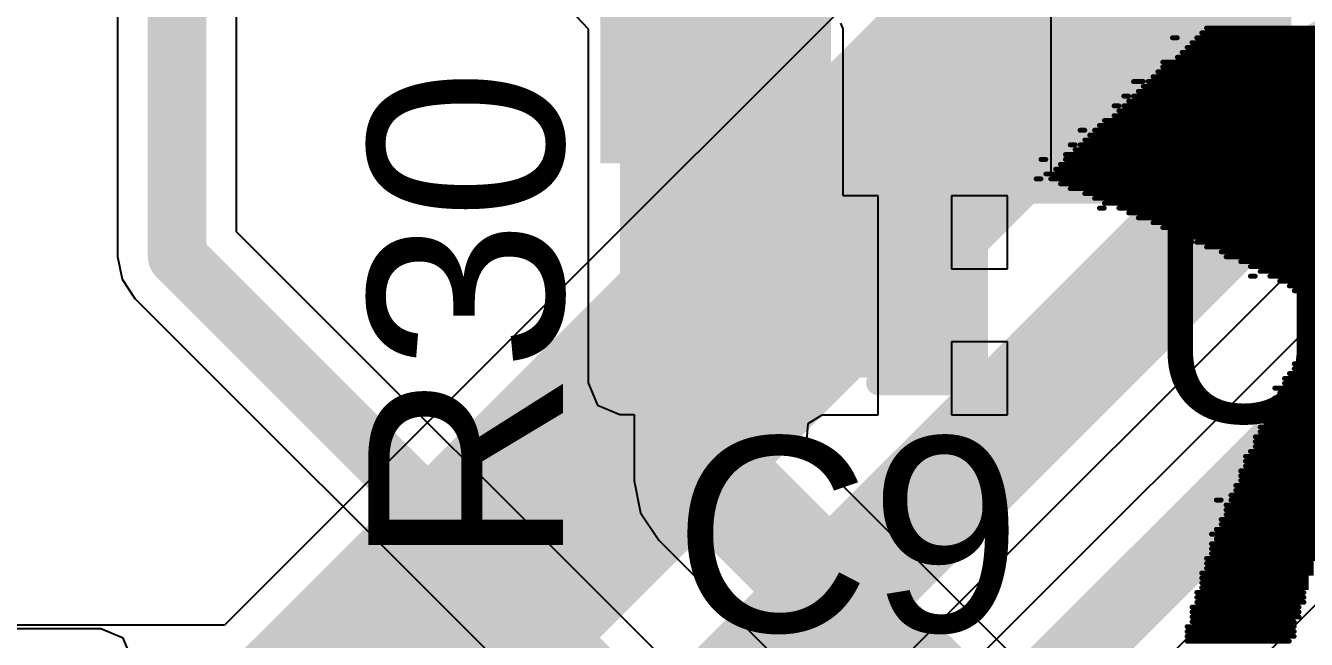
# Model space of a CAD drawing. Header units: inches. Extents: x -5 to 426, y -53 to 116.
# Drawn here: x 20.7 to 27.38, y -6.8 to -3.6 of the extents above; entities that cross this region are included whole.
import ezdxf

# ---------------------------------------------------------------- set-up
doc = ezdxf.new("R2010")
doc.units = ezdxf.units.IN
for name, color, linetype in [('Board Outline', 216, 'Continuous'), ('Bottom Layer', 5, 'Continuous'), ('Bottom Overlay', 54, 'Continuous'), ('Top Layer', 1, 'Continuous'), ('Top Overlay', 2, 'Continuous'), ('Top Paste', 8, 'Continuous'), ('Top Solder', 216, 'Continuous')]:
    doc.layers.add(name, color=color, linetype=linetype)
doc.styles.add('Arial', font='', dxfattribs={"height": 0.2})
doc.styles.get('Arial').set_extended_font_data('Arial')

# ---------------------------------------------------------------- blocks, each defined once
blk = doc.blocks.new('C___0402_68')
at = {"layer": 'Top Layer'}
for points in [[(-0.6985, -0.3175), (-0.6985, 0.3175), (-0.2413, 0.3175), (-0.2413, -0.3175)], [(0.2413, -0.3175), (0.2413, 0.3175), (0.6985, 0.3175), (0.6985, -0.3175)]]:
    blk.add_hatch(color=1, dxfattribs=at).paths.add_polyline_path(points)
at = {"layer": 'Top Paste'}
for points in [[(-0.6985, -0.3175), (-0.6985, 0.3175), (-0.2413, 0.3175), (-0.2413, -0.3175)], [(0.2413, -0.3175), (0.2413, 0.3175), (0.6985, 0.3175), (0.6985, -0.3175)]]:
    blk.add_hatch(color=8, dxfattribs=at).paths.add_polyline_path(points)
at = {"layer": 'Top Solder'}
for points in [[(-0.7585, -0.3775), (-0.7585, 0.3775), (-0.1813, 0.3775), (-0.1813, -0.3775)], [(0.1813, -0.3775), (0.1813, 0.3775), (0.7585, 0.3775), (0.7585, -0.3775)]]:
    blk.add_hatch(color=216, dxfattribs=at).paths.add_polyline_path(points)
at = {"layer": 'Top Overlay', "const_width": 0.127}
for points in [[(-0.2794, 0.4064), (-0.7874, 0.4064)], [(-0.7874, 0.4064), (-0.7874, -0.4064)], [(0.7874, 0.4064), (0.2794, 0.4064)], [(0.7874, 0.4064), (0.7874, -0.4064)], [(-0.2794, -0.4064), (-0.7874, -0.4064)], [(0.7874, -0.4064), (0.2794, -0.4064)]]:
    blk.add_lwpolyline(points, dxfattribs=at)
at = {"layer": 'Top Overlay', "const_width": 0.0635}
for points in [[(-0.8191, 0.4064, 1), (-0.7556, 0.4064, 1)], [(-0.8191, 0.4064, 1), (-0.7556, 0.4064, 1)], [(-0.3111, 0.4064, 1), (-0.2477, 0.4064, 1)], [(0.2477, 0.4064, 1), (0.3111, 0.4064, 1)], [(0.7556, 0.4064, 1), (0.8191, 0.4064, 1)], [(0.7556, 0.4064, 1), (0.8191, 0.4064, 1)], [(-0.8191, -0.4064, 1), (-0.7556, -0.4064, 1)], [(-0.8191, -0.4064, 1), (-0.7556, -0.4064, 1)], [(-0.3111, -0.4064, 1), (-0.2477, -0.4064, 1)], [(0.2477, -0.4064, 1), (0.3111, -0.4064, 1)], [(0.7556, -0.4064, 1), (0.8191, -0.4064, 1)], [(0.7556, -0.4064, 1), (0.8191, -0.4064, 1)]]:
    blk.add_lwpolyline(points, format="xyb", close=True, dxfattribs=at)
blk = doc.blocks.new('TSOT_23_6_73')
at = {"layer": 'Top Layer'}
for points in [[(-1.7, 1.25), (-0.7, 1.25), (-0.7, 0.65), (-1.7, 0.65)], [(0.7, 1.25), (1.7, 1.25), (1.7, 0.65), (0.7, 0.65)], [(-1.7, 0.3), (-0.7, 0.3), (-0.7, -0.3), (-1.7, -0.3)], [(0.7, 0.3), (1.7, 0.3), (1.7, -0.3), (0.7, -0.3)], [(-1.7, -0.65), (-0.7, -0.65), (-0.7, -1.25), (-1.7, -1.25)], [(0.7, -0.65), (1.7, -0.65), (1.7, -1.25), (0.7, -1.25)]]:
    blk.add_hatch(color=1, dxfattribs=at).paths.add_polyline_path(points)
at = {"layer": 'Top Paste'}
for points in [[(-1.7, 1.25), (-0.7, 1.25), (-0.7, 0.65), (-1.7, 0.65)], [(0.7, 1.25), (1.7, 1.25), (1.7, 0.65), (0.7, 0.65)], [(-1.7, 0.3), (-0.7, 0.3), (-0.7, -0.3), (-1.7, -0.3)], [(0.7, 0.3), (1.7, 0.3), (1.7, -0.3), (0.7, -0.3)], [(-1.7, -0.65), (-0.7, -0.65), (-0.7, -1.25), (-1.7, -1.25)], [(0.7, -0.65), (1.7, -0.65), (1.7, -1.25), (0.7, -1.25)]]:
    blk.add_hatch(color=8, dxfattribs=at).paths.add_polyline_path(points)
at = {"layer": 'Top Solder'}
for points in [[(-1.8016, 1.3516), (-0.5984, 1.3516), (-0.5984, 0.5484), (-1.8016, 0.5484)], [(0.5984, 1.3516), (1.8016, 1.3516), (1.8016, 0.5484), (0.5984, 0.5484)], [(-1.8016, 0.4016), (-0.5984, 0.4016), (-0.5984, -0.4016), (-1.8016, -0.4016)], [(0.5984, 0.4016), (1.8016, 0.4016), (1.8016, -0.4016), (0.5984, -0.4016)], [(-1.8016, -0.5484), (-0.5984, -0.5484), (-0.5984, -1.3516), (-1.8016, -1.3516)], [(0.5984, -0.5484), (1.8016, -0.5484), (1.8016, -1.3516), (0.5984, -1.3516)]]:
    blk.add_hatch(color=216, dxfattribs=at).paths.add_polyline_path(points)
at = {"layer": 'Top Overlay', "const_width": 0.127}
for points in [[(-0.8636, 1.4986), (-0.8636, 1.3716)], [(0.8636, 1.4986), (-0.8636, 1.4986)], [(0.8636, 1.4986), (0.8636, 1.3716)], [(-1.8542, 0.9652), (-1.9812, 1.0922)], [(-1.9812, 1.0922), (-1.9812, 0.8382)], [(-1.8542, 0.9652), (-1.9812, 0.8382)], [(-0.8636, -1.3716), (-0.8636, -1.4986)], [(0.8636, -1.3716), (0.8636, -1.4986)], [(0.8636, -1.4986), (-0.8636, -1.4986)]]:
    blk.add_lwpolyline(points, dxfattribs=at)
at = {"layer": 'Top Overlay', "const_width": 0.0635}
for points in [[(-0.8953, 1.4986, 1), (-0.8318, 1.4986, 1)], [(-0.8953, 1.4986, 1), (-0.8318, 1.4986, 1)], [(0.8318, 1.4986, 1), (0.8953, 1.4986, 1)], [(0.8318, 1.4986, 1), (0.8953, 1.4986, 1)], [(-0.8953, 1.3716, 1), (-0.8318, 1.3716, 1)], [(0.8318, 1.3716, 1), (0.8953, 1.3716, 1)], [(-2.013, 1.0922, 1), (-1.9494, 1.0922, 1)], [(-2.013, 1.0922, 1), (-1.9494, 1.0922, 1)], [(-1.886, 0.9652, 1), (-1.8224, 0.9652, 1)], [(-1.886, 0.9652, 1), (-1.8224, 0.9652, 1)], [(-2.013, 0.8382, 1), (-1.9494, 0.8382, 1)], [(-2.013, 0.8382, 1), (-1.9494, 0.8382, 1)], [(-0.8953, -1.3716, 1), (-0.8318, -1.3716, 1)], [(0.8318, -1.3716, 1), (0.8953, -1.3716, 1)], [(-0.8953, -1.4986, 1), (-0.8318, -1.4986, 1)], [(-0.8953, -1.4986, 1), (-0.8318, -1.4986, 1)], [(0.8318, -1.4986, 1), (0.8953, -1.4986, 1)], [(0.8318, -1.4986, 1), (0.8953, -1.4986, 1)]]:
    blk.add_lwpolyline(points, format="xyb", close=True, dxfattribs=at)

msp = doc.modelspace()

# ---------------------------------------------------------------- hatches: boundary and pattern name
at = {"layer": 'Top Layer'}
msp.add_hatch(color=1, dxfattribs=at).paths.add_polyline_path([(23.7985, -5.4597), (24.7985, -5.4597), (24.7985, -3.6128), (23.7985, -3.6128)])

# ---------------------------------------------------------------- linework, layer by layer
at = {"layer": 'Board Outline', "const_width": 0.254}
msp.add_lwpolyline([(49.7725, 6.3481, -1.144567), (-0.2979, -38.4414)], format="xyb", dxfattribs=at)
at = {"layer": 'Bottom Layer'}
for p, q in [((27.3709, -1.0906), (21.7361, -6.7254)), ((28.8219, -3.7373), (20.6714, -11.8878)), ((20.6395, -11.534), (28.2915, -3.8821)), ((29.8821, -4.1615), (20.9794, -13.0642)), ((21.1658, -12.3823), (29.3173, -4.2308)), ((21.7361, -6.7254), (9.3051, -6.7254))]:
    msp.add_line(p, q, dxfattribs=at)
for points, const_width in [([(22.0651, -7.5196), (27.9325, -1.6522)], 1.27), ([(20.3008, -11.1952), (27.9527, -3.5433)], 0.635), ([(20.9186, -12.135), (29.1589, -3.8947)], 0.381), ([(21.2267, -13.3114), (30.3345, -4.2036)], 0.381)]:
    msp.add_lwpolyline(points, dxfattribs=dict(at, const_width=const_width))
at = {"layer": 'Bottom Overlay', "const_width": 0.0254}
for points in [[(26.8581, -3.608), (29.8045, -3.608)], [(26.6803, -3.6588), (26.7057, -3.6588)], [(26.7819, -3.6842), (29.7283, -3.6842)], [(26.8073, -3.6588), (29.7537, -3.6588)], [(26.8327, -3.6334), (29.7537, -3.6334)], [(26.7311, -3.735), (29.7791, -3.735)], [(26.7565, -3.7096), (29.7791, -3.7096)], [(26.6295, -3.7858), (29.8807, -3.7858)], [(26.6295, -3.8112), (29.8807, -3.8112)], [(26.7057, -3.7604), (29.8045, -3.7604)], [(26.5787, -3.862), (29.9315, -3.862)], [(26.6041, -3.8366), (29.9061, -3.8366)], [(26.4771, -3.8874), (26.5279, -3.8874)], [(26.5025, -3.9382), (30.0331, -3.9382)], [(26.5279, -3.9128), (29.9823, -3.9128)], [(26.5533, -3.8874), (29.9569, -3.8874)], [(26.3755, -4.0144), (26.4009, -4.0144)], [(26.4263, -3.9636), (26.4517, -3.9636)], [(26.4263, -4.0144), (30.1093, -4.0144)], [(26.4517, -3.989), (30.0839, -3.989)], [(26.4771, -3.9636), (30.0331, -3.9636)], [(26.3755, -4.0652), (30.2363, -4.0652)], [(26.4009, -4.0398), (30.1601, -4.0398)], [(26.1977, -4.1414), (26.2231, -4.1414)], [(26.2739, -4.1414), (30.2617, -4.1414)], [(26.2993, -4.116), (30.2363, -4.116)], [(26.3247, -4.0906), (30.1855, -4.0906)], [(26.1469, -4.2176), (26.1723, -4.2176)], [(26.1977, -4.2176), (30.3379, -4.2176)], [(26.2231, -4.1922), (30.3125, -4.1922)], [(26.2485, -4.1668), (30.3125, -4.1668)], [(26.1215, -4.2684), (30.4141, -4.2684)], [(26.1723, -4.243), (30.3633, -4.243)], [(25.9945, -4.2938), (26.0199, -4.2938)], [(26.0707, -4.3446), (30.4903, -4.3446)], [(26.0961, -4.3192), (30.4649, -4.3192)], [(26.1215, -4.2938), (30.4395, -4.2938)], [(25.9691, -4.3954), (25.9945, -4.3954)], [(26.0199, -4.37), (30.5157, -4.37)], [(26.0453, -4.3954), (30.5411, -4.3954)], [(26.0961, -4.4208), (30.5665, -4.4208)], [(26.1469, -4.4462), (30.5919, -4.4462)], [(26.2231, -4.4716), (30.6173, -4.4716)], [(26.2739, -4.497), (30.6427, -4.497)], [(26.2993, -4.5478), (26.3247, -4.5478)], [(26.3247, -4.5224), (30.6681, -4.5224)], [(26.4009, -4.5478), (30.7189, -4.5478)], [(26.4517, -4.5732), (30.7443, -4.5732)], [(26.5025, -4.5986), (30.7697, -4.5986)], [(26.5787, -4.624), (30.7951, -4.624)], [(26.6295, -4.6494), (30.8205, -4.6494)], [(26.6803, -4.6748), (30.8459, -4.6748)], [(26.7311, -4.7256), (26.7819, -4.7256)], [(26.7565, -4.7002), (30.8713, -4.7002)], [(26.8073, -4.7256), (30.8967, -4.7256)], [(26.8581, -4.751), (30.9221, -4.751)], [(26.9343, -4.7764), (30.9729, -4.7764)], [(26.9597, -4.8018), (30.9983, -4.8018)], [(27.0359, -4.8272), (31.0491, -4.8272)], [(27.0867, -4.8526), (31.0491, -4.8526)], [(27.1375, -4.878), (31.0999, -4.878)], [(27.0867, -4.9034), (27.1121, -4.9034)], [(27.1883, -4.9034), (31.0999, -4.9034)], [(27.2391, -4.9288), (31.1507, -4.9288)], [(27.2899, -4.9542), (31.1507, -4.9542)], [(27.3153, -4.9796), (31.2015, -4.9796)], [(27.3661, -5.005), (31.2269, -5.005)], [(27.3661, -5.259), (31.5063, -5.259)], [(27.3661, -5.2844), (31.5317, -5.2844)], [(27.3407, -5.3098), (31.5571, -5.3098)], [(27.3407, -5.3352), (27.9503, -5.3352)], [(27.2899, -5.4114), (27.8995, -5.4114)], [(27.3153, -5.3606), (27.9757, -5.3606)], [(27.3153, -5.386), (27.9249, -5.386)], [(27.2137, -5.4876), (27.8487, -5.4876)], [(27.2645, -5.4368), (27.8995, -5.4368)], [(27.2645, -5.4622), (27.8741, -5.4622)], [(27.2137, -5.5384), (27.8233, -5.5384)], [(27.2391, -5.513), (27.8487, -5.513)], [(27.1883, -5.5638), (27.8233, -5.5638)], [(27.1883, -5.5892), (27.7979, -5.5892)], [(27.1883, -5.6146), (27.7979, -5.6146)], [(27.1375, -5.6908), (27.7471, -5.6908)], [(27.1629, -5.64), (27.7725, -5.64)], [(27.1629, -5.6654), (27.7471, -5.6654)], [(27.1121, -5.7416), (27.7217, -5.7416)], [(27.1375, -5.7162), (27.7471, -5.7162)], [(27.0867, -5.8178), (27.6709, -5.8178)], [(27.1121, -5.767), (27.6963, -5.767)], [(27.1121, -5.7924), (27.6963, -5.7924)], [(27.0613, -5.8432), (27.6709, -5.8432)], [(27.0613, -5.8686), (27.6455, -5.8686)], [(27.0359, -5.9194), (27.6201, -5.9194)], [(27.0359, -5.9448), (27.6201, -5.9448)], [(27.0613, -5.894), (27.6455, -5.894)], [(27.0105, -5.9956), (27.6201, -5.9956)], [(27.0105, -6.021), (27.5693, -6.021)], [(27.0359, -5.9702), (27.5947, -5.9702)], [(26.9089, -6.0718), (26.9343, -6.0718)], [(26.9851, -6.0464), (27.5693, -6.0464)], [(26.9851, -6.0718), (27.5439, -6.0718)], [(26.9597, -6.0972), (27.5439, -6.0972)], [(26.9597, -6.1226), (27.5439, -6.1226)], [(26.9597, -6.148), (27.5185, -6.148)], [(26.9089, -6.2242), (27.5185, -6.2242)], [(26.9343, -6.1734), (27.5439, -6.1734)], [(26.9343, -6.1988), (27.4931, -6.1988)], [(26.8835, -6.2496), (27.4677, -6.2496)], [(26.9089, -6.275), (27.4677, -6.275)], [(26.8835, -6.3004), (27.4677, -6.3004)], [(26.8835, -6.3258), (27.4423, -6.3258)], [(26.8835, -6.3512), (27.4423, -6.3512)], [(26.8581, -6.3766), (27.4423, -6.3766)], [(26.8581, -6.402), (27.4169, -6.402)], [(26.8327, -6.4528), (27.4169, -6.4528)], [(26.8327, -6.4782), (27.3915, -6.4782)], [(26.8581, -6.4274), (27.4169, -6.4274)], [(26.8073, -6.5544), (27.3661, -6.5544)], [(26.8327, -6.5036), (27.3915, -6.5036)], [(26.8327, -6.529), (27.3915, -6.529)], [(26.8073, -6.5798), (27.3661, -6.5798)], [(26.8073, -6.6052), (27.3661, -6.6052)], [(26.7819, -6.6306), (27.3407, -6.6306)], [(26.7819, -6.656), (27.3407, -6.656)], [(26.7819, -6.6814), (27.3407, -6.6814)], [(26.7565, -6.7322), (27.3153, -6.7322)], [(26.7565, -6.7576), (27.3153, -6.7576)], [(26.7819, -6.7068), (27.3153, -6.7068)], [(26.7565, -6.783), (27.3153, -6.783)], [(26.7565, -6.8084), (27.2899, -6.8084)]]:
    msp.add_lwpolyline(points, dxfattribs=at)
at = {"layer": 'Bottom Overlay', "const_width": 0.0127}
for points in [[(26.8517, -3.608, 1), (26.8644, -3.608, 1)], [(26.6739, -3.6588, 1), (26.6866, -3.6588, 1)], [(26.6993, -3.6588, 1), (26.712, -3.6588, 1)], [(26.7755, -3.6842, 1), (26.7882, -3.6842, 1)], [(26.8009, -3.6588, 1), (26.8136, -3.6588, 1)], [(26.8263, -3.6334, 1), (26.839, -3.6334, 1)], [(26.7247, -3.735, 1), (26.7374, -3.735, 1)], [(26.7501, -3.7096, 1), (26.7628, -3.7096, 1)], [(26.6231, -3.7858, 1), (26.6358, -3.7858, 1)], [(26.6231, -3.8112, 1), (26.6358, -3.8112, 1)], [(26.6993, -3.7604, 1), (26.712, -3.7604, 1)], [(26.5723, -3.862, 1), (26.585, -3.862, 1)], [(26.5977, -3.8366, 1), (26.6104, -3.8366, 1)], [(26.4707, -3.8874, 1), (26.4834, -3.8874, 1)], [(26.4961, -3.9382, 1), (26.5088, -3.9382, 1)], [(26.5215, -3.8874, 1), (26.5342, -3.8874, 1)], [(26.5215, -3.9128, 1), (26.5342, -3.9128, 1)], [(26.5469, -3.8874, 1), (26.5596, -3.8874, 1)], [(26.3691, -4.0144, 1), (26.3818, -4.0144, 1)], [(26.3945, -4.0144, 1), (26.4072, -4.0144, 1)], [(26.4199, -3.9636, 1), (26.4326, -3.9636, 1)], [(26.4199, -4.0144, 1), (26.4326, -4.0144, 1)], [(26.4453, -3.9636, 1), (26.458, -3.9636, 1)], [(26.4453, -3.989, 1), (26.458, -3.989, 1)], [(26.4707, -3.9636, 1), (26.4834, -3.9636, 1)], [(26.3691, -4.0652, 1), (26.3818, -4.0652, 1)], [(26.3945, -4.0398, 1), (26.4072, -4.0398, 1)], [(26.1913, -4.1414, 1), (26.204, -4.1414, 1)], [(26.2167, -4.1414, 1), (26.2294, -4.1414, 1)], [(26.2675, -4.1414, 1), (26.2802, -4.1414, 1)], [(26.2929, -4.116, 1), (26.3056, -4.116, 1)], [(26.3183, -4.0906, 1), (26.331, -4.0906, 1)], [(26.1405, -4.2176, 1), (26.1532, -4.2176, 1)], [(26.1659, -4.2176, 1), (26.1786, -4.2176, 1)], [(26.1913, -4.2176, 1), (26.204, -4.2176, 1)], [(26.2167, -4.1922, 1), (26.2294, -4.1922, 1)], [(26.2421, -4.1668, 1), (26.2548, -4.1668, 1)], [(26.1151, -4.2684, 1), (26.1278, -4.2684, 1)], [(26.1659, -4.243, 1), (26.1786, -4.243, 1)], [(25.9881, -4.2938, 1), (26.0008, -4.2938, 1)], [(26.0135, -4.2938, 1), (26.0262, -4.2938, 1)], [(26.0643, -4.3446, 1), (26.077, -4.3446, 1)], [(26.0897, -4.3192, 1), (26.1024, -4.3192, 1)], [(26.1151, -4.2938, 1), (26.1278, -4.2938, 1)], [(25.9627, -4.3954, 1), (25.9754, -4.3954, 1)], [(25.9881, -4.3954, 1), (26.0008, -4.3954, 1)], [(26.0135, -4.37, 1), (26.0262, -4.37, 1)], [(26.0389, -4.3954, 1), (26.0516, -4.3954, 1)], [(26.0897, -4.4208, 1), (26.1024, -4.4208, 1)], [(26.1405, -4.4462, 1), (26.1532, -4.4462, 1)], [(26.2167, -4.4716, 1), (26.2294, -4.4716, 1)], [(26.2675, -4.497, 1), (26.2802, -4.497, 1)], [(26.2929, -4.5478, 1), (26.3056, -4.5478, 1)], [(26.3183, -4.5224, 1), (26.331, -4.5224, 1)], [(26.3183, -4.5478, 1), (26.331, -4.5478, 1)], [(26.3945, -4.5478, 1), (26.4072, -4.5478, 1)], [(26.4453, -4.5732, 1), (26.458, -4.5732, 1)], [(26.4961, -4.5986, 1), (26.5088, -4.5986, 1)], [(26.5723, -4.624, 1), (26.585, -4.624, 1)], [(26.6231, -4.6494, 1), (26.6358, -4.6494, 1)], [(26.6739, -4.6748, 1), (26.6866, -4.6748, 1)], [(26.7247, -4.7256, 1), (26.7374, -4.7256, 1)], [(26.7501, -4.7002, 1), (26.7628, -4.7002, 1)], [(26.7755, -4.7256, 1), (26.7882, -4.7256, 1)], [(26.8009, -4.7256, 1), (26.8136, -4.7256, 1)], [(26.8517, -4.751, 1), (26.8644, -4.751, 1)], [(26.9279, -4.7764, 1), (26.9406, -4.7764, 1)], [(26.9533, -4.8018, 1), (26.966, -4.8018, 1)], [(27.0295, -4.8272, 1), (27.0422, -4.8272, 1)], [(27.0803, -4.8526, 1), (27.093, -4.8526, 1)], [(27.1311, -4.878, 1), (27.1438, -4.878, 1)], [(27.0803, -4.9034, 1), (27.093, -4.9034, 1)], [(27.1057, -4.9034, 1), (27.1184, -4.9034, 1)], [(27.1819, -4.9034, 1), (27.1946, -4.9034, 1)], [(27.2327, -4.9288, 1), (27.2454, -4.9288, 1)], [(27.2835, -4.9542, 1), (27.2962, -4.9542, 1)], [(27.3089, -4.9796, 1), (27.3216, -4.9796, 1)], [(27.3597, -5.005, 1), (27.3724, -5.005, 1)], [(27.3597, -5.259, 1), (27.3724, -5.259, 1)], [(27.3597, -5.2844, 1), (27.3724, -5.2844, 1)], [(27.3343, -5.3098, 1), (27.347, -5.3098, 1)], [(27.3343, -5.3352, 1), (27.347, -5.3352, 1)], [(27.2835, -5.4114, 1), (27.2962, -5.4114, 1)], [(27.3089, -5.3606, 1), (27.3216, -5.3606, 1)], [(27.3089, -5.386, 1), (27.3216, -5.386, 1)], [(27.2073, -5.4876, 1), (27.22, -5.4876, 1)], [(27.2581, -5.4368, 1), (27.2708, -5.4368, 1)], [(27.2581, -5.4622, 1), (27.2708, -5.4622, 1)], [(27.2073, -5.5384, 1), (27.22, -5.5384, 1)], [(27.2327, -5.513, 1), (27.2454, -5.513, 1)], [(27.1819, -5.5638, 1), (27.1946, -5.5638, 1)], [(27.1819, -5.5892, 1), (27.1946, -5.5892, 1)], [(27.1819, -5.6146, 1), (27.1946, -5.6146, 1)], [(27.1311, -5.6908, 1), (27.1438, -5.6908, 1)], [(27.1565, -5.64, 1), (27.1692, -5.64, 1)], [(27.1565, -5.6654, 1), (27.1692, -5.6654, 1)], [(27.1057, -5.7416, 1), (27.1184, -5.7416, 1)], [(27.1311, -5.7162, 1), (27.1438, -5.7162, 1)], [(27.0803, -5.8178, 1), (27.093, -5.8178, 1)], [(27.1057, -5.767, 1), (27.1184, -5.767, 1)], [(27.1057, -5.7924, 1), (27.1184, -5.7924, 1)], [(27.0549, -5.8432, 1), (27.0676, -5.8432, 1)], [(27.0549, -5.8686, 1), (27.0676, -5.8686, 1)], [(27.0295, -5.9194, 1), (27.0422, -5.9194, 1)], [(27.0295, -5.9448, 1), (27.0422, -5.9448, 1)], [(27.0549, -5.894, 1), (27.0676, -5.894, 1)], [(27.0041, -5.9956, 1), (27.0168, -5.9956, 1)], [(27.0041, -6.021, 1), (27.0168, -6.021, 1)], [(27.0295, -5.9702, 1), (27.0422, -5.9702, 1)], [(26.9025, -6.0718, 1), (26.9152, -6.0718, 1)], [(26.9279, -6.0718, 1), (26.9406, -6.0718, 1)], [(26.9787, -6.0464, 1), (26.9914, -6.0464, 1)], [(26.9787, -6.0718, 1), (26.9914, -6.0718, 1)], [(26.9533, -6.0972, 1), (26.966, -6.0972, 1)], [(26.9533, -6.1226, 1), (26.966, -6.1226, 1)], [(26.9533, -6.148, 1), (26.966, -6.148, 1)], [(26.9025, -6.2242, 1), (26.9152, -6.2242, 1)], [(26.9279, -6.1734, 1), (26.9406, -6.1734, 1)], [(26.9279, -6.1988, 1), (26.9406, -6.1988, 1)], [(26.8771, -6.2496, 1), (26.8898, -6.2496, 1)], [(26.9025, -6.275, 1), (26.9152, -6.275, 1)], [(26.8771, -6.3004, 1), (26.8898, -6.3004, 1)], [(26.8771, -6.3258, 1), (26.8898, -6.3258, 1)], [(26.8771, -6.3512, 1), (26.8898, -6.3512, 1)], [(26.8517, -6.3766, 1), (26.8644, -6.3766, 1)], [(26.8517, -6.402, 1), (26.8644, -6.402, 1)], [(26.8263, -6.4528, 1), (26.839, -6.4528, 1)], [(26.8263, -6.4782, 1), (26.839, -6.4782, 1)], [(26.8517, -6.4274, 1), (26.8644, -6.4274, 1)], [(26.8009, -6.5544, 1), (26.8136, -6.5544, 1)], [(26.8263, -6.5036, 1), (26.839, -6.5036, 1)], [(26.8263, -6.529, 1), (26.839, -6.529, 1)], [(27.3597, -6.5544, 1), (27.3724, -6.5544, 1)], [(26.8009, -6.5798, 1), (26.8136, -6.5798, 1)], [(26.8009, -6.6052, 1), (26.8136, -6.6052, 1)], [(27.3597, -6.5798, 1), (27.3724, -6.5798, 1)], [(27.3597, -6.6052, 1), (27.3724, -6.6052, 1)], [(26.7755, -6.6306, 1), (26.7882, -6.6306, 1)], [(26.7755, -6.656, 1), (26.7882, -6.656, 1)], [(26.7755, -6.6814, 1), (26.7882, -6.6814, 1)], [(27.3343, -6.6306, 1), (27.347, -6.6306, 1)], [(27.3343, -6.656, 1), (27.347, -6.656, 1)], [(27.3343, -6.6814, 1), (27.347, -6.6814, 1)], [(26.7501, -6.7322, 1), (26.7628, -6.7322, 1)], [(26.7501, -6.7576, 1), (26.7628, -6.7576, 1)], [(26.7755, -6.7068, 1), (26.7882, -6.7068, 1)], [(27.3089, -6.7068, 1), (27.3216, -6.7068, 1)], [(27.3089, -6.7322, 1), (27.3216, -6.7322, 1)], [(27.3089, -6.7576, 1), (27.3216, -6.7576, 1)], [(26.7501, -6.783, 1), (26.7628, -6.783, 1)], [(26.7501, -6.8084, 1), (26.7628, -6.8084, 1)], [(27.2835, -6.8084, 1), (27.2962, -6.8084, 1)], [(27.3089, -6.783, 1), (27.3216, -6.783, 1)]]:
    msp.add_lwpolyline(points, format="xyb", close=True, dxfattribs=at)
at = {"layer": 'Top Layer'}
for p, q in [((21.1776, -3.5052), (21.1776, -4.7996)), ((21.7992, -4.6709), (21.7992, -3.5052)), ((23.5437, -3.5189), (23.6335, -3.6128)), ((26.0461, -3.5168), (26.0461, -4.3652)), ((24.9634, -3.6128), (24.9509, -3.5825)), ((23.6335, -3.6128), (23.6335, -5.4597)), ((24.9634, -4.4831), (24.9634, -3.6128)), ((27.3509, -4.3379), (27.5029, -4.3179)), ((27.3509, -4.3652), (27.3509, -4.3379)), ((26.0461, -4.3652), (27.3509, -4.3652)), ((25.146, -4.4831), (24.9634, -4.4831)), ((25.146, -5.0546), (25.146, -4.4831)), ((25.8191, -4.4831), (25.527, -4.4831)), ((25.527, -4.4831), (25.527, -4.8641)), ((25.8191, -4.8641), (25.8191, -4.4831)), ((26.1023, -8.9741), (21.7992, -4.6709)), ((21.1776, -4.7996), (21.2013, -4.9186)), ((25.527, -4.8641), (25.8191, -4.8641)), ((21.2013, -4.9186), (21.2687, -5.0194)), ((21.2687, -5.0194), (25.5718, -9.3226)), ((25.146, -5.6261), (25.146, -5.0546)), ((25.8191, -5.2451), (25.527, -5.2451)), ((25.527, -5.2451), (25.527, -5.6261)), ((25.8191, -5.6261), (25.8191, -5.2451)), ((23.6335, -5.4597), (23.6818, -5.5763)), ((23.6818, -5.5763), (23.7985, -5.6247)), ((23.7985, -5.6247), (23.8725, -5.6247)), ((23.8725, -5.6247), (23.8725, -5.9706)), ((24.7702, -5.8053), (24.78, -5.6724)), ((24.78, -5.6724), (24.8539, -5.6261)), ((24.8539, -5.6261), (25.146, -5.6261)), ((25.527, -5.6261), (25.8191, -5.6261)), ((27.2607, -8.2959), (24.7702, -5.8053)), ((23.8725, -5.9706), (23.906, -6.139)), ((23.906, -6.139), (24.0015, -6.2819)), ((24.0015, -6.2819), (26.5091, -8.7895)), ((21.0907, -6.7438), (19.2857, -6.7438)), ((21.2073, -6.7922), (21.0907, -6.7438)), ((21.2556, -6.9088), (21.2073, -6.7922))]:
    msp.add_line(p, q, dxfattribs=at)
for points, const_width in [([(21.4884, -4.7996), (21.4884, -2.9718)], 0.3048), ([(26.6985, -3.9128), (27.2323, -3.9128)], 0.5588), ([(24.2985, -5.0546), (24.2985, -4.5362)], 0.5588), ([(21.4884, -4.7996), (25.8826, -9.1938)], 0.3048), ([(24.1237, -5.0546), (24.1871, -5.0546)], 0.5588), ([(24.1871, -5.0546), (24.3128, -5.1803)], 0.5588), ([(24.2985, -5.0546), (24.3128, -5.0689)], 0.5588), ([(24.3128, -5.9706), (24.3128, -5.1803)], 0.5588), ([(24.3128, -5.9706), (26.9494, -8.6072)], 0.5588)]:
    msp.add_lwpolyline(points, dxfattribs=dict(at, const_width=const_width))
at = {"layer": 'Top Layer', "const_width": 0.5588}
msp.add_lwpolyline([(27.6601, -3.7355, -0.19887), (27.2323, -3.9128)], format="xyb", dxfattribs=at)
at = {"layer": 'Top Layer'}
for points, const_width in [([(26.5588, -3.9128, 1), (26.8382, -3.9128, 1)], 0.2794), ([(27.0926, -3.9128, 1), (27.372, -3.9128, 1)], 0.2794), ([(27.0926, -3.9128, 1), (27.372, -3.9128, 1)], 0.2794), ([(24.1588, -4.5362, 1), (24.4382, -4.5362, 1)], 0.2794), ([(21.4122, -4.7996, 1), (21.5646, -4.7996, 1)], 0.1524), ([(21.4122, -4.7996, 1), (21.5646, -4.7996, 1)], 0.1524), ([(23.984, -5.0546, 1), (24.2634, -5.0546, 1)], 0.2794), ([(24.0474, -5.0546, 1), (24.3268, -5.0546, 1)], 0.2794), ([(24.0474, -5.0546, 1), (24.3268, -5.0546, 1)], 0.2794), ([(24.1588, -5.0546, 1), (24.4382, -5.0546, 1)], 0.2794), ([(24.1588, -5.0546, 1), (24.4382, -5.0546, 1)], 0.2794), ([(24.1731, -5.0689, 1), (24.4525, -5.0689, 1)], 0.2794), ([(24.1731, -5.1803, 1), (24.4525, -5.1803, 1)], 0.2794), ([(24.1731, -5.1803, 1), (24.4525, -5.1803, 1)], 0.2794), ([(24.1731, -5.9706, 1), (24.4525, -5.9706, 1)], 0.2794), ([(24.1731, -5.9706, 1), (24.4525, -5.9706, 1)], 0.2794)]:
    msp.add_lwpolyline(points, format="xyb", close=True, dxfattribs=dict(at, const_width=const_width))

# ---------------------------------------------------------------- block references
at = {"rotation": 180}
for name, p in [('TSOT_23_6_73', (25.4985, -2.9628)), ('C___0402_68', (24.8666, -5.0546))]:
    msp.add_blockref(name, p, dxfattribs=at)

# ---------------------------------------------------------------- texts
at = {"layer": 'Top Overlay', "style": 'Arial'}
msp.add_text('R30', height=1.016, rotation=90, dxfattribs=at).set_placement((23.5021, -6.4231))
for s, p in [('U8', (26.5451, -5.6652)), ('C9', (24.0784, -6.7586))]:
    msp.add_text(s, height=1.016, dxfattribs=at).set_placement(p)

doc.saveas('drawing.dxf')
